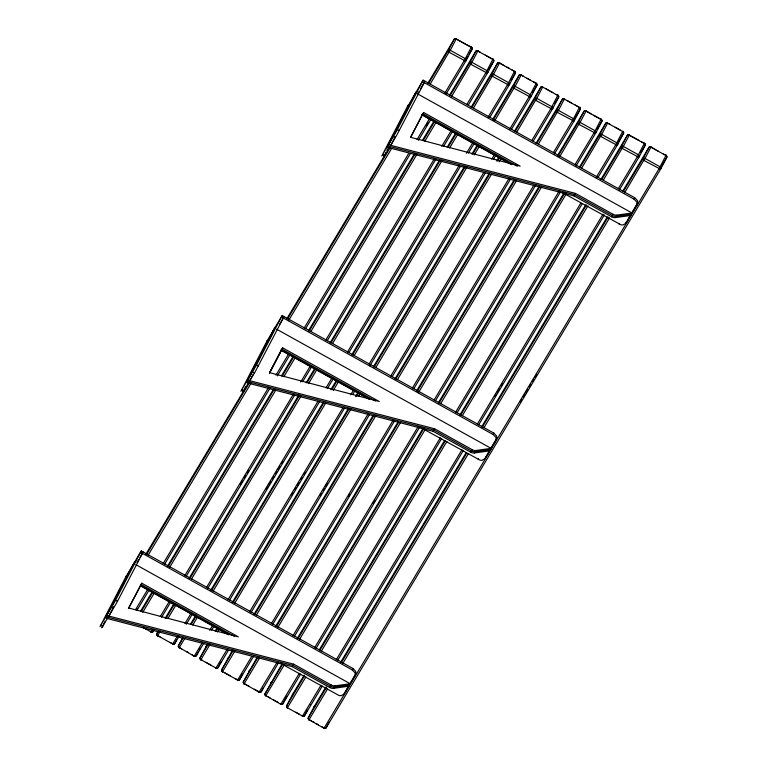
<?xml version="1.0" encoding="UTF-8"?>
<svg xmlns="http://www.w3.org/2000/svg" width="767" height="767" viewBox="0 0 767 767"><rect width="100%" height="100%" fill="white"/><g stroke="black" fill="none" stroke-linecap="round" stroke-linejoin="round"><path stroke-width="1.15" d="M449.241 51.773L430.191 84.054M470.871 63.795L451.217 97.093M492.51 75.808L473.469 108.089M514.149 87.831L494.494 121.138M535.788 99.854L516.747 132.125M557.427 111.867L538.386 144.148M579.066 123.89L559.402 157.197M600.705 135.912L581.654 168.184M622.334 147.926L603.293 180.207M643.973 159.948L624.319 193.255M280.223 663.139L339.167 695.554L341.229 695.669L344.076 693.991L355.294 674.519L354.948 672.764L352.226 669.898L140.553 552.317M421.141 427.775L480.084 460.19L482.136 460.305L484.984 458.618L496.201 439.155L495.856 437.391L493.143 434.534L281.46 316.953M495.77 440.613L496.939 437.746L496.594 435.982L493.871 433.125L282.198 315.544L266.532 341.89L267.242 342.283M562.048 192.412L620.992 224.827L623.053 224.942L625.901 223.255L637.109 203.782L636.773 202.028L634.05 199.171L422.377 81.59M636.677 205.249L637.847 202.373L637.502 200.618L634.788 197.761L423.106 80.18L407.68 106.661M179.152 647.741L184.809 638.403M521.224 74.84L514.12 88.358L529.796 96.776M259.121 692.16L277.04 662.333M265.708 695.822L284.231 664.97M586.141 110.899L579.027 124.417L594.703 132.835M308.976 719.858L327.509 689.006M324.029 728.219L658.997 168.836L666.101 155.231M126.823 576.113L126.354 575.844L99.969 626.697L114.762 601.817L141.291 550.907L352.964 668.488L355.677 671.355L356.022 673.11L354.853 675.976M408.648 105.376L408.178 105.117L381.793 155.96L396.587 131.08L423.106 80.18M384.363 155.528L383.673 157.005L384.603 155.586L382.484 154.483M157.772 631.883L156.784 633.763A1.611 1.093 27.5 0 0 157.638 635.479L157.417 635.958L160.102 631.509M207.78 643.446L200.062 657.798A1.611 1.093 27.5 0 0 200.916 659.524L200.714 659.965L210.12 644.28M222.555 671.537L222.353 671.988L234.827 651.173M253.685 656.188L239.572 679.744A1.611 1.093 27.5 0 1 237.607 679.898L237.406 680.348L251.72 656.466M257.185 657.242L243.34 681.844A1.611 1.093 27.5 0 0 244.194 683.56L243.964 684.03L259.534 658.076M287.462 707.596L287.27 708.046L305.87 676.993M133.075 564.627L105.539 617.512L107.418 618.566L292.198 666.657L329.762 687.52A5.379 3.969 30.9 0 0 333.626 688.335L348.717 686.225L350.011 683.924M134.57 562.134L106.287 616.265L108.166 617.31L292.946 665.411L330.51 686.273A5.379 3.969 30.9 0 0 334.374 687.088L349.464 684.979M105.137 621.26L101.848 627.742L116.651 602.862L143.17 551.952M107.035 615.019L108.914 616.064L113.842 606.611M128.434 608.48L141.78 583.227L238.364 636.878L128.856 608.049M128.645 608.26L141.78 583.227M273.982 329.264L246.456 382.148L248.335 383.193L433.115 431.294L470.679 452.156A5.379 3.969 30.9 0 0 474.543 452.971L489.634 450.862L491.11 448.206M274.73 328.017L247.204 380.902L249.083 381.947L433.863 430.038L471.427 450.91A5.379 3.969 30.9 0 0 475.291 451.725L490.372 449.615M275.478 326.761L247.942 379.655L249.831 380.7L434.611 428.791L472.175 449.663A5.379 3.969 30.9 0 0 476.039 450.478L491.12 448.369L491.858 446.96M268.21 341.008L267.271 340.481L240.876 391.323L255.679 366.453L282.198 315.544M245.536 386.894L242.765 392.368L243.685 390.959L241.806 389.914M249.831 380.7L253.11 374.401M145.759 554.397L255.363 371.42L284.078 316.589M269.351 373.107L280.655 351.391M269.562 372.896L281.94 349.11L375.418 401.026M282.687 347.863L269.763 372.685L379.272 401.515L282.687 347.863L281.192 350.356L369.473 399.396M415.647 92.644L387.364 146.785L389.243 147.83L574.023 195.921L611.587 216.793A5.379 3.969 30.9 0 0 615.45 217.607L630.541 215.498L631.279 214.089M416.395 91.398L388.859 144.292L390.739 145.337L575.518 193.428L613.082 214.3A5.379 3.969 30.9 0 0 616.946 215.115L632.037 213.005L417.584 93.881L418.763 91.819M384.881 154.531L385.926 152.528M386.961 150.533L388.006 148.53M390.739 145.337L395.11 136.929M286.8 318.804L396.28 136.056L424.995 81.225M154.004 629.793L153.026 631.672A1.611 1.189 30.9 0 1 151.061 631.941L143.534 627.761M410.47 137.533L422.857 113.746L517.361 166.238M423.605 112.5L410.681 137.322L520.189 166.151L423.605 112.5L422.109 114.992L511.426 164.608M176.621 639.927L174.665 643.695A1.611 1.189 30.9 0 1 172.7 643.964L157.11 635.383M182.345 638.259L178.423 645.785A1.611 1.093 27.5 0 0 178.932 647.262M198.26 651.95L196.304 655.708A1.611 1.093 27.5 0 1 195.115 656.13M199.238 650.071L200.216 648.192M218.921 665.852L217.943 667.731A1.611 1.189 30.9 0 1 215.978 667.999L200.388 659.419M219.899 663.973L220.877 662.084M242.516 674.107L239.572 679.744A1.611 1.189 30.9 0 1 237.617 680.022L222.027 671.441M263.177 688.009L261.211 691.767A1.611 1.093 27.5 0 1 260.406 692.198M286.772 696.263L282.85 703.79A1.611 1.093 27.5 0 1 282.045 704.221M307.423 710.165L304.489 715.803A1.611 1.189 30.9 0 1 302.524 716.081L286.935 707.5M352.226 669.898L352.964 668.488M329.062 722.188L326.128 727.825A1.611 1.093 27.5 0 1 325.659 728.19M344.076 693.991L352.111 680.387M108.914 616.064L293.694 664.164L331.258 685.027A5.379 3.969 30.9 0 0 335.121 685.842L350.212 683.733L350.941 682.323M478.205 459.471L478.57 458.771M493.143 434.534L493.871 433.125M484.984 458.618L496.498 439.203M650.531 146.909A1.611 1.189 30.9 0 0 648.959 147.35L643.082 158.635L623.456 191.405M619.122 224.108L619.487 223.398M634.05 199.171L634.788 197.761M625.901 223.255L631.529 213.677M632.765 211.596L631.289 214.252L616.198 216.361A5.379 3.969 30.9 0 1 612.334 215.546L574.771 194.674L389.991 146.583L388.112 145.538M141.291 550.907L125.625 577.254L126.095 577.522M136.938 562.547L138.769 559.488M139.987 557.446L142.432 553.362M279.677 324.115L283.349 317.998M420.594 88.751L424.256 82.635M427.852 83.219L454.217 39.175A1.611 1.189 30.9 0 1 456.183 38.896L461.197 41.686M146.631 554.407L249.035 383.356M287.673 318.823L390.087 147.763M428.715 83.239L448.34 50.459L454.217 39.175A1.611 1.093 27.5 0 1 456.192 39.021L471.245 47.381A1.611 1.093 27.5 0 1 472.088 49.107L466.221 60.382L445.982 94.188M148.098 555.231L251.125 383.145M288.536 320.664L391.563 148.587M135.558 609.679L147.82 589.2M163.15 563.592L268.632 387.412M275.995 375.121L288.871 353.606M304.202 327.998L408.447 153.87M417.037 139.527L429.913 118.022M444.63 93.44L464.418 60.382L471.235 47.257A1.611 1.189 30.9 0 1 471.858 47.794M426.097 125.922L427.938 122.854M465.962 59.347L467.803 56.269M469.03 54.227L472.088 49.107A1.611 1.189 30.9 0 0 472.069 48.129M136.91 610.436L149.172 589.948M164.502 564.339L269.984 388.16M277.338 375.868L290.214 354.364M305.544 328.755L410.412 153.601M418.389 140.284L431.265 118.77M141.243 611.663A1.611 1.093 27.5 0 1 141.023 610.455L152.067 592.019M167.398 566.41L273.483 389.214M281.46 375.897L293.109 356.434M308.439 330.826L414.535 153.621M422.502 140.303L434.151 120.841M449.481 95.242L475.856 51.197A1.611 1.189 30.9 0 1 477.812 50.919L480.324 52.309M141.281 611.5L152.94 592.038M168.27 566.429L274.356 389.224M282.333 375.907L293.368 357.47M309.312 330.845L415.398 153.64M423.374 140.323L434.41 121.886M450.354 95.252L469.979 62.472L475.856 51.197A1.611 1.093 27.5 0 1 477.822 51.044L492.874 59.404A1.611 1.093 27.5 0 1 493.727 61.12L487.86 72.405L468.234 105.184M142.758 612.315L154.407 592.853M169.737 567.244L275.832 390.048M283.8 376.731L294.844 358.294M310.788 331.66L416.874 154.455M424.851 141.138L435.886 122.701M152.288 629.899L150.859 632.267L151.051 631.826A1.611 1.093 27.5 0 0 153.026 631.672L154.253 629.621M160.265 616.582L169.459 601.213M184.789 575.605L293.339 394.305M300.693 382.014L310.51 365.629M325.841 340.021L434.381 158.721M441.744 146.43L450.938 131.061M466.882 104.437L486.057 72.405L492.865 59.28A1.611 1.189 30.9 0 1 493.219 59.519M240.464 484.159L242.305 481.082M244.136 478.014L245.363 475.962M247.204 472.894L248.431 470.842M488.819 69.318L493.727 61.12A1.611 1.189 30.9 0 0 493.497 59.816M161.607 617.33L170.811 601.97M186.141 576.362L294.681 395.063M302.658 381.745L311.239 367.403M327.183 340.769L435.733 159.469M443.7 146.152L452.29 131.819M165.116 618.384L173.697 604.041M189.037 578.433L298.804 395.082M306.158 382.791L314.748 368.457M330.078 342.849L439.232 160.524M447.209 147.206L455.79 132.864M471.12 107.255L497.495 63.21A1.611 1.189 30.9 0 1 499.451 62.942L501.129 63.872M158.012 631.711L156.784 633.763A1.611 1.189 30.9 0 0 157.647 635.603L157.158 635.565M165.988 618.394L174.569 604.06M190.513 577.426L299.063 396.127M307.03 382.81L315.62 368.467M330.951 342.859L440.105 160.533M448.081 147.226L456.662 132.883M471.993 107.275L491.618 74.495L497.495 63.21A1.611 1.093 27.5 0 1 499.461 63.057L514.513 71.427A1.611 1.093 27.5 0 1 515.366 73.143L509.489 84.428L489.873 117.207M168.078 618.192L176.046 604.875M191.376 579.267L301.143 395.916M308.507 383.625L317.087 369.282M332.427 343.683L442.195 160.332M449.548 148.041L457.525 134.724M177.608 635.766L172.498 644.29L172.69 643.839A1.611 1.093 27.5 0 0 174.665 643.695L178.96 636.524M184.962 623.475L191.098 613.236M206.428 587.627L318.037 401.208M326.013 387.891L332.14 377.652M347.48 352.043L459.088 165.614M466.441 153.323L472.577 143.084M487.908 117.476L507.696 84.418L514.504 71.302A1.611 1.189 30.9 0 1 515.366 73.143L511.071 80.314M266.389 489.01L267.616 486.959M268.843 484.907L270.684 481.839M272.525 478.761L273.752 476.71M275.593 473.642L276.82 471.59M278.047 469.548L279.878 466.47M281.719 463.402L282.946 461.351M186.314 624.233L192.45 613.983M207.78 588.375L319.388 401.956M327.365 388.639L333.492 378.399M348.822 352.791L460.43 166.372M468.407 153.055L473.929 143.832M190.437 624.252L195.949 615.038M210.666 590.456L323.511 401.985M330.865 389.694L336.387 380.47M351.717 354.862L464.553 166.391M471.906 154.1L477.429 144.886M492.759 119.278L519.134 75.233A1.611 1.189 30.9 0 1 520.707 74.792M183.332 637.588L178.423 645.785A1.611 1.189 30.9 0 0 179.286 647.626L194.607 656.37M191.309 624.271L196.208 616.074M211.539 590.465L323.76 403.02M331.737 389.703L337.259 380.49M352.59 354.881L465.425 166.41M472.779 154.119L478.301 144.896M493.018 120.314L513.257 86.518L519.134 75.233A1.611 1.093 27.5 0 1 521.1 75.08L536.152 83.44A1.611 1.093 27.5 0 1 537.005 85.156L531.128 96.441L511.503 129.22M192.776 625.086L197.685 616.898M213.015 591.29L325.85 402.819M333.214 390.528L338.726 381.304M354.057 355.696L466.902 167.225M474.255 154.934L479.778 145.72M202.315 642.669L194.137 656.312L191.817 654.472M209.669 630.378L212.737 625.258M228.067 599.65L342.744 408.102M350.72 394.784L353.779 389.665M369.109 364.057L483.785 172.517M491.762 159.2L494.83 154.081M509.547 129.498L529.335 96.441L536.354 83.037L533.64 81.925M291.709 494.878L292.936 492.826M294.777 489.758L296.004 487.707M297.232 485.664L299.063 482.587M300.904 479.519L302.131 477.467M303.972 474.389L305.199 472.347M532.71 92.328L537.005 85.156A1.611 1.189 30.9 0 0 536.488 83.555M203.658 643.417L196.304 655.708A1.611 1.189 30.9 0 1 194.339 655.986L194.387 656.351M211.634 630.1L214.089 626.006M229.419 600.398L344.709 407.833M352.676 394.516L355.131 390.422M369.847 365.83L485.137 173.265M493.727 158.922L496.172 154.829M215.134 631.155L216.975 628.077M232.305 602.469L348.208 408.878M355.572 396.587L358.026 392.493M373.356 366.885L489.26 173.294M496.613 161.003L499.068 156.899M514.398 131.291L540.764 87.256A1.611 1.189 30.9 0 1 542.729 86.978L535.759 100.381L551.425 108.799M208.039 644.481L200.062 657.798A1.611 1.189 30.9 0 0 200.925 659.639L200.436 659.601M216.006 631.164L217.234 629.122M233.178 602.488L349.081 408.897M356.444 396.606L358.285 393.529M374.229 366.904L489.519 174.33M497.486 161.012L499.327 157.944M515.271 131.31L534.896 98.531L540.764 87.256A1.611 1.093 27.5 0 1 542.739 87.102L557.791 95.463A1.611 1.093 27.5 0 1 558.644 97.179L552.767 108.463L533.142 141.243M217.483 631.989L219.324 628.911M234.654 603.303L351.171 408.686M358.525 396.395L360.365 393.327M375.696 367.719L491.599 174.128M498.962 161.837L500.803 158.759M227.013 649.563L215.767 668.325L215.968 667.884A1.611 1.093 27.5 0 0 217.943 667.731L228.365 650.32M249.706 611.663L368.064 413.979M390.748 376.079L509.106 178.385M531.799 140.495L550.974 108.463L557.782 95.338A1.611 1.189 30.9 0 1 558.644 97.179L554.963 103.324M320.088 495.635L321.315 493.584M323.156 490.506L324.383 488.464M325.611 486.412L327.451 483.344M251.058 612.421L369.406 414.726M392.1 376.827L510.458 179.142M232.478 650.339L221.701 669.821A1.611 1.093 27.5 0 0 221.922 671.02M253.944 614.492L372.915 415.781M394.995 378.908L513.957 180.187M536.037 143.314L562.403 99.269A1.611 1.189 30.9 0 1 563.208 98.751M233.35 650.358L221.701 669.821A1.611 1.189 30.9 0 0 222.564 671.662L222.075 671.624M254.817 614.511L373.788 415.791M395.858 378.917L514.83 180.207M536.91 143.333L556.535 110.553L562.403 99.269A1.611 1.093 27.5 0 1 564.378 99.116L579.43 107.476A1.611 1.093 27.5 0 1 580.283 109.202L574.406 120.486L554.167 154.282M256.293 615.326L375.868 415.589M397.335 379.742L516.306 181.022M271.345 623.686L393.375 419.856M412.387 388.102L533.813 185.288M553.438 152.508L572.604 120.477L579.421 107.361A1.611 1.189 30.9 0 1 580.053 107.888M348.477 496.383L349.704 494.332M574.761 118.415L580.283 109.202A1.611 1.189 30.9 0 0 580.255 108.224M272.688 624.434L394.727 420.604M413.739 388.85L535.769 185.01M275.583 626.514L398.236 421.649M416.625 390.921L539.278 186.065M557.676 155.337L584.042 111.292A1.611 1.189 30.9 0 1 585.624 110.851M258.057 657.252L243.34 681.844A1.611 1.189 30.9 0 0 244.203 683.685L259.524 692.428M276.456 626.524L398.485 422.694M417.497 390.94L539.537 187.1M557.935 156.372L578.174 122.576L584.042 111.292A1.611 1.093 27.5 0 1 586.017 111.138L601.069 119.499A1.611 1.093 27.5 0 1 601.922 121.215L596.045 132.499L575.806 166.305M277.932 627.348L400.575 422.483M418.36 392.781L541.627 186.899M292.984 635.709L418.082 426.749M434.026 400.115L559.124 191.165M575.068 164.531L594.243 132.499L601.06 119.374A1.611 1.189 30.9 0 1 601.922 121.215L597.014 129.412M373.184 503.286L375.015 500.209M278.383 663.091L261.211 691.767A1.611 1.189 30.9 0 1 259.256 692.045L259.304 692.409M294.327 636.457L419.434 427.497M435.378 400.873L560.476 191.913M281.892 664.136L264.979 693.857A1.611 1.093 27.5 0 0 264.998 694.749M297.222 638.528L422.933 428.552M438.264 402.943L563.985 192.958M579.315 167.35L605.681 123.305A1.611 1.189 30.9 0 1 607.646 123.036L600.666 136.43L616.342 144.858M282.764 664.155L264.979 693.857A1.611 1.189 30.9 0 0 265.842 695.698L281.163 704.442M298.095 638.547L423.806 428.561M439.136 402.963L564.857 192.977M580.188 167.369L599.804 134.589L605.681 123.305A1.611 1.093 27.5 0 1 607.656 123.161L622.708 131.521A1.611 1.093 27.5 0 1 623.552 133.237L617.684 144.522L598.059 177.302M299.571 639.362L425.282 429.386M440.613 403.778L566.324 193.792M292.198 666.657L293.694 664.164M433.115 431.294L434.611 428.791M574.023 195.921L575.518 193.428M299.283 673.33L280.684 704.384L280.885 703.943A1.611 1.093 27.5 0 0 281.268 704.106M314.623 647.722L440.335 437.746M455.665 412.138L580.763 203.178M596.093 177.57L615.882 144.522L622.699 131.397A1.611 1.189 30.9 0 1 623.044 131.636M618.653 141.435L623.552 133.237A1.611 1.189 30.9 0 0 623.331 131.934M300.635 674.088L282.85 703.79A1.611 1.189 30.9 0 1 280.895 704.058L280.943 704.422M315.966 648.479L441.677 438.494M457.017 412.886L582.115 203.936M304.144 675.133L292.486 694.595L286.618 705.88A1.611 1.093 27.5 0 0 287.117 707.366M319.475 649.524L444.572 440.565M459.903 414.966L585.614 204.981M600.954 179.373L627.32 135.328A1.611 1.189 30.9 0 1 629.285 135.059L630.953 135.98M304.403 676.178L286.618 705.88A1.611 1.189 30.9 0 0 287.472 707.72L286.983 707.682M319.734 650.569L445.445 440.584M460.775 414.976L586.487 205M601.817 179.392L621.443 146.612L627.32 135.328A1.611 1.093 27.5 0 1 629.285 135.174L644.338 143.534A1.611 1.093 27.5 0 1 645.191 145.26L639.323 156.545L619.084 190.341M321.2 651.384L446.921 441.399M462.252 415.791L587.963 205.815M320.922 685.353L302.294 716.436L302.514 715.956A1.611 1.093 27.5 0 0 304.489 715.803L322.274 686.101M336.253 659.745L461.974 449.759M477.304 424.161L603.015 214.175M618.346 188.567L637.521 156.535L644.338 143.419A1.611 1.189 30.9 0 1 645.191 145.26L640.905 152.432M494.945 396.213L496.172 394.161M497.399 392.11L499.24 389.042M501.081 385.964L502.308 383.922M337.605 660.492L463.316 450.517M478.646 424.908L604.367 214.923M325.783 687.155L314.125 706.618L308.257 717.893A1.611 1.093 27.5 0 0 308.756 719.379M340.5 662.573L466.211 452.588M481.542 426.979L607.253 217.003M622.583 191.395L648.959 147.35M326.646 687.165L308.257 717.893A1.611 1.189 30.9 0 0 309.111 719.743L324.441 728.487M341.373 662.583L466.47 453.633M482.414 426.998L608.126 217.013M342.839 663.407L468.56 453.422M483.891 427.813L609.602 217.838M329.762 687.52L331.258 685.027M470.679 452.156L472.175 449.663M611.587 216.793L613.082 214.3M333.626 688.335L335.121 685.842M474.543 452.971L476.039 450.478M615.45 217.607L616.946 215.115M353.271 678.45L354.431 676.504M631.653 213.466L637.415 203.83M520.266 402.081L521.493 400.038M523.334 396.961L524.561 394.909M525.788 392.867L527.629 389.789M529.47 386.721L530.687 384.67M532.528 381.602L533.755 379.55M534.982 377.498L536.823 374.43M660.703 167.522L666.83 157.273A1.611 1.189 30.9 0 0 666.916 156.641M455.723 38.571L456.413 38.551L449.203 52.3L464.879 60.718M477.362 50.584L478.052 50.564L470.842 64.323L486.518 72.74M498.991 62.606L499.691 62.587L492.481 76.336L508.157 84.763M628.825 134.724L629.515 134.704L622.305 148.453L637.981 156.871M625.536 222.938L626.629 221.845M466.211 44.476L471.59 47.123M491.196 58.35L493.229 59.145M514.868 71.168L515.002 71.341M556.113 94.408L558.146 95.204M579.785 107.227L579.91 107.399M598.548 117.984L601.424 119.24M623.053 131.262L623.188 131.435M641.826 142.02L644.692 143.285M666.331 155.298L663.465 154.042M464.831 60.535L464.256 60.66A1.611 1.189 30.9 0 0 466.221 60.382A1.611 1.093 27.5 0 0 465.368 58.666L450.315 50.306A1.611 1.093 27.5 0 0 448.34 50.459A1.611 1.189 30.9 0 0 449.203 52.3L449.011 51.753M486.47 72.558L485.894 72.683A1.611 1.189 30.9 0 0 487.86 72.405A1.611 1.093 27.5 0 0 487.007 70.689L471.954 62.328A1.611 1.093 27.5 0 0 469.979 62.472A1.611 1.189 30.9 0 0 470.842 64.323L470.65 63.776M508.109 84.581L507.533 84.696A1.611 1.189 30.9 0 0 509.489 84.428A1.611 1.093 27.5 0 0 508.646 82.702L493.593 74.341A1.611 1.093 27.5 0 0 491.618 74.495A1.611 1.189 30.9 0 0 492.481 76.336L492.289 75.789M529.748 96.594L529.172 96.719A1.611 1.189 30.9 0 0 531.128 96.441A1.611 1.093 27.5 0 0 530.275 94.724L515.223 86.364A1.611 1.093 27.5 0 0 513.257 86.518A1.611 1.189 30.9 0 0 514.12 88.358L513.928 87.812M551.387 108.617L550.811 108.741A1.611 1.189 30.9 0 0 552.767 108.463A1.611 1.093 27.5 0 0 551.914 106.747L536.862 98.387A1.611 1.093 27.5 0 0 534.896 98.531A1.611 1.189 30.9 0 0 535.759 100.381L535.567 99.835M573.016 120.64L557.388 112.394A1.611 1.189 30.9 0 1 556.535 110.553A1.611 1.093 27.5 0 1 558.501 110.4L573.553 118.76A1.611 1.093 27.5 0 1 574.406 120.486A1.611 1.189 30.9 0 1 572.441 120.755L573.064 120.812M594.655 132.653L594.08 132.777A1.611 1.189 30.9 0 0 596.045 132.499A1.611 1.093 27.5 0 0 595.192 130.783L580.14 122.423A1.611 1.093 27.5 0 0 578.165 122.576A1.611 1.189 30.9 0 0 579.027 124.417L578.845 123.87M616.294 144.675L615.719 144.8A1.611 1.189 30.9 0 0 617.684 144.522A1.611 1.093 27.5 0 0 616.831 142.806L601.779 134.446A1.611 1.093 27.5 0 0 599.804 134.589A1.611 1.189 30.9 0 0 600.666 136.43L600.475 135.893M637.933 156.698L637.358 156.813A1.611 1.189 30.9 0 0 639.323 156.545A1.611 1.093 27.5 0 0 638.47 154.819L623.418 146.459A1.611 1.093 27.5 0 0 621.443 146.612A1.611 1.189 30.9 0 0 622.305 148.453L622.114 147.906M659.572 168.711L643.944 160.476A1.611 1.189 30.9 0 1 643.082 158.635A1.611 1.093 27.5 0 1 645.057 158.481L660.109 166.842A1.611 1.093 27.5 0 1 660.962 168.558L326.128 727.825A1.611 1.189 30.9 0 1 324.163 728.104L324.22 728.468M471.235 47.257L471.724 47.305M492.865 59.28L493.363 59.318M557.782 95.338L558.271 95.376M601.06 119.374L601.549 119.412M644.338 143.419L644.826 143.458M666.465 155.471L665.967 155.433A1.611 1.189 30.9 0 1 666.6 155.969M178.797 647.588L179.286 647.626L178.749 647.406M243.705 683.637L244.203 683.685L243.657 683.464M265.344 695.659L265.842 695.698L265.296 695.477M308.622 719.695L309.111 719.743L308.574 719.523M659.62 168.893L658.997 168.836A1.611 1.189 30.9 0 0 660.953 168.558L666.83 157.273A1.611 1.093 27.5 0 0 665.977 155.557L650.924 147.197A1.611 1.093 27.5 0 0 648.959 147.35M462.031 42.147L465.377 44.007M485.338 55.099L490.362 57.889M501.963 64.332L504.475 65.722M506.977 67.122L509.489 68.512M512.001 69.902L513.669 70.832M523.602 76.355L520.822 74.572M526.948 78.205L530.294 80.065M546.075 88.838L549.421 90.698M550.255 91.158L552.767 92.548M566.88 100.391L571.894 103.181M575.24 105.031L578.586 106.891M591.021 113.804L585.729 110.63M593.533 115.194L597.714 117.524M608.48 123.497L610.149 124.427M615.172 127.217L620.187 130.006M631.787 136.449L639.314 140.629M653.426 148.472L651.125 146.746L643.944 160.476L643.753 159.929M654.261 148.932L655.938 149.862M656.773 150.322L658.441 151.252M421.821 114.513L507.054 161.856M397.411 129.546L399.291 130.591M393.5 136.536L395.388 137.581M276.676 329.244L491.12 448.369M280.914 349.877L368.218 398.38M256.504 364.91L258.383 365.955M252.592 371.899L254.471 372.944M135.759 564.608L350.212 683.733M141.032 584.473L234.501 636.399M142.087 586.4L226.265 633.168M140.284 585.72L228.566 634.76M115.587 600.273L117.466 601.318M111.675 607.263L113.564 608.308M143.525 627.646L146.037 629.036M157.638 635.479L160.15 636.878M170.188 642.449L171.856 643.379M179.277 647.501L181.789 648.892M186.803 651.682L188.481 652.612M200.916 659.524L202.584 660.445M205.93 662.304L210.954 665.094M225.067 672.937L227.569 674.327M228.403 674.787L230.081 675.717M235.095 678.507L237.607 679.898M244.194 683.56L246.696 684.95M247.54 685.42L249.208 686.35M254.222 689.13L259.246 691.92M268.335 696.973L270.013 697.903M273.359 699.763L275.861 701.153M276.705 701.613L278.373 702.543M295.832 712.246L299.178 714.096M309.101 719.619L311.613 721.009M312.447 721.479L314.125 722.399M316.627 723.799L318.305 724.729M321.651 726.589L324.153 727.979M100.659 625.21L102.778 626.323M563.908 98.665L564.598 98.646L557.388 112.394L557.206 111.848M564.1 98.607L564.368 99.001A1.611 1.189 30.9 0 0 563.985 98.828M137.072 608.586A1.611 1.093 27.5 0 1 136.794 608.73M141.023 610.455A1.611 1.189 30.9 0 1 142.211 609.938M206.745 645.996A1.611 1.189 30.9 0 0 205.94 646.514A1.611 1.093 27.5 0 0 205.959 647.406M228.039 658.115A1.611 1.189 30.9 0 0 227.578 658.537A1.611 1.093 27.5 0 0 227.483 659.112M249.678 670.128A1.611 1.189 30.9 0 0 249.217 670.559A1.611 1.093 27.5 0 0 249.227 671.451M272.036 682.055A1.611 1.189 30.9 0 0 270.847 682.572A1.611 1.093 27.5 0 0 271.067 683.781M265.833 695.573A1.611 1.093 27.5 0 1 265.487 695.343M310.367 704.528A1.611 1.093 27.5 0 1 310.175 704.739M293.291 694.077A1.611 1.189 30.9 0 0 292.486 694.595A1.611 1.093 27.5 0 0 292.706 695.794M314.93 706.091A1.611 1.189 30.9 0 0 314.125 706.618A1.611 1.093 27.5 0 0 314.039 707.184"/></g></svg>
